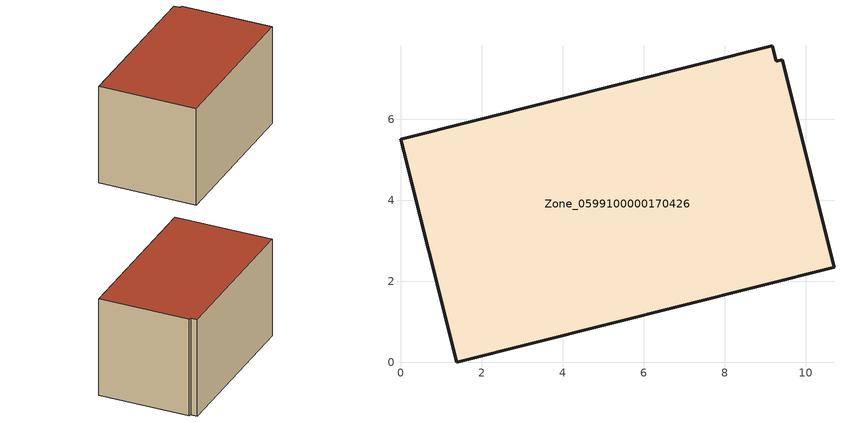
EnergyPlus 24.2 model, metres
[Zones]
Zone_0599100000170426
 floor ground (C_G): 9.42,7.46 10.7,2.35 1.38,0 0,5.5 9.17,7.81 9.28,7.43 z0
 wall outside (C_F): 1.38,0 10.7,2.35 9.42,7.46 9.28,7.43 9.17,7.81 0,5.5 1.38,0 z0:5.84
 roof outside (C_R): 10.7,2.35 9.42,7.46 9.28,7.43 9.17,7.81 0,5.5 1.38,0 z5.84
[BUILDING]
Pand.0599100000170426: North Axis=0; Terrain=City; Loads Convergence Tolerance Value=0.04; Temperature Convergence Tolerance Value=0.4; Solar Distribution=FullExterior; Maximum Number of Warmup Days=25; Minimum Number of Warmup Days=1
[Site:Location]
Rotterdam.The.Hague.AP_ZH_NLD Design_Conditions: Latitude=51.96; Longitude=4.45; Time Zone=1; Elevation=-4.5
[SITE:GROUNDTEMPERATURE:BUILDINGSURFACE]
18, 18, 18, 18, 18, 18, 18, 18, 18, 18, 18, 18
[MATERIAL] Thermal Absorptance=0.9; Solar Absorptance=0.7; Visible Absorptance=0.7
Name | Roughness | Thickness | Conductivity | Density | Specific Heat
G.TC.1975-1991 | MediumSmooth | 0.15 | 0.288461 | 540 | 1210
F.TC.1975-1991 | Rough | 0.3 | 0.230769 | 1920 | 840
R.TC.1975-1991 | MediumRough | 0.2 | 0.153846 | 1500 | 1000
[CONSTRUCTION]
C_G: G.TC.1975-1991
C_F: F.TC.1975-1991
C_R: R.TC.1975-1991
[ZONE]
Zone_0599100000170426: Type=1; Multiplier=1; Ceiling Height=Autocalculate; Volume=Autocalculate; Floor Area=autocalculate; Part of Total Floor Area=Yes
[ZONEINFILTRATION:DESIGNFLOWRATE]
Infil_Zone_0599100000170426: Zone or ZoneList or Space or SpaceList=Zone_0599100000170426; Schedule=AlwaysOn; Design Flow Rate Calculation Method=Flow/Area; Flow Rate per Floor Area=0.003; Constant Term Coefficient=1; Temperature Term Coefficient=0; Velocity Term Coefficient=0; Velocity Squared Term Coefficient=0
[HVACTEMPLATE:ZONE:IDEALLOADSAIRSYSTEM]
Zone_0599100000170426: Maximum Heating Supply Air Temperature=50; Minimum Cooling Supply Air Temperature=13; Maximum Heating Supply Air Humidity Ratio=0.0156; Minimum Cooling Supply Air Humidity Ratio=0.0077; Heating Limit=NoLimit; Cooling Limit=NoLimit; Dehumidification Control Type=ConstantSensibleHeatRatio; Cooling Sensible Heat Ratio=0.7; Dehumidification Setpoint=60; Humidification Control Type=None; Humidification Setpoint=30; Outdoor Air Method=None; Outdoor Air Flow Rate per Person=0.00944; Outdoor Air Flow Rate per Zone Floor Area=0; Outdoor Air Flow Rate per Zone=0; Demand Controlled Ventilation Type=None; Outdoor Air Economizer Type=NoEconomizer; Heat Recovery Type=None; Sensible Heat Recovery Effectiveness=0.7; Latent Heat Recovery Effectiveness=0.65
[ZONECONTROL:THERMOSTAT]
ThermostatControl_Zone_0599100000170426: Zone or ZoneList=Zone_0599100000170426; Control Type Schedule=DualSetpointControlType; Control 1=Thermostat_Zone_0599100000170426; Temperature Difference Between Cutout And Setpoint=0
[THERMOSTATSETPOINT:DUALSETPOINT]
Thermostat_Zone_0599100000170426: Heating Setpoint Temperature Schedule=HeatingSetpoint_Zone_0599100000170426; Cooling Setpoint Temperature Schedule=CoolingSetpoint_Zone_0599100000170426
[SCHEDULE:COMPACT]
HeatingSetpoint_Zone_0599100000170426: Through: 12/31, For: AllDays, Until: 24:00, 21
CoolingSetpoint_Zone_0599100000170426: Through: 12/31, For: AllDays, Until: 24:00, 24
DualSetpointControlType: Through: 12/31, For: AllDays, Until: 24:00, 4
AlwaysOn: Through: 12/31, For: AllDays, Until: 24:00, 1
